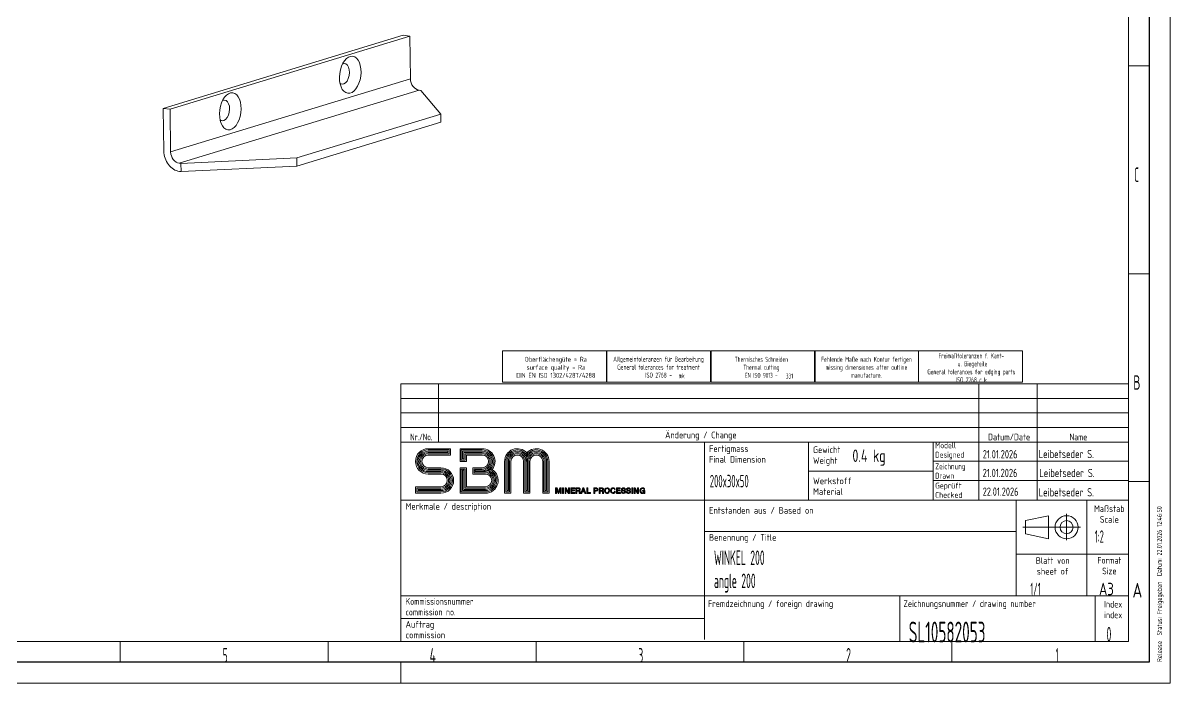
# Model space of a CAD drawing. Header units: millimetres. Extents: x 0 to 420, y 0 to 297.
# Drawn here: x 144.1 to 420, y 0 to 158.8 of the extents above; entities that cross this region are included whole.
import ezdxf
from ezdxf.lldxf.tags import DXFTag

# ---------------------------------------------------------------- set-up
doc = ezdxf.new("R2010")
doc.units = ezdxf.units.MM
doc.layers.add('1', color=7, linetype='Continuous', true_color=0xffffff)
doc.styles.add('iso-1', font='isocp.shx')
tags = doc.linetypes.add('DASHDOT', pattern=[70, 31, -13, 13, -13]).pattern_tags.tags
tags[10:11] = [DXFTag(74, 4), DXFTag(75, 0), DXFTag(340, '0'), DXFTag(46, 0.0), DXFTag(50, 0.0), DXFTag(44, 0.0), DXFTag(45, 0.0)]
tags[8:9] = [DXFTag(74, 4), DXFTag(75, 0), DXFTag(340, '0'), DXFTag(46, 0.0), DXFTag(50, 0.0), DXFTag(44, 0.0), DXFTag(45, 0.0)]
tags[6:7] = [DXFTag(74, 4), DXFTag(75, 0), DXFTag(340, '0'), DXFTag(46, 0.0), DXFTag(50, 0.0), DXFTag(44, 0.0), DXFTag(45, 0.0)]
tags[4:5] = [DXFTag(74, 4), DXFTag(75, 0), DXFTag(340, '0'), DXFTag(46, 0.0), DXFTag(50, 0.0), DXFTag(44, 0.0), DXFTag(45, 0.0)]

# ---------------------------------------------------------------- blocks, each defined once
blk = doc.blocks.new('ISO9013 - Thermisches Schneiden', base_point=(309.63, 72.41))
at = {"layer": '1', "color": 4, "linetype": 'Continuous', "lineweight": 18}
for p, q in [((309.63, 79.91), (334.63, 79.91)), ((309.63, 79.91), (309.63, 72.41)), ((334.63, 79.91), (334.63, 72.41)), ((309.63, 72.41), (334.63, 72.41))]:
    blk.add_line(p, q, dxfattribs=at)
at = {"layer": '1', "color": 1, "linetype": 'Continuous', "lineweight": 13, "insert": (321.69, 73.45), "char_height": 1.2, "attachment_point": 8, "line_spacing_factor": 0.963855, "style": 'iso-1'}
blk.add_mtext('\\W0.6723;Thermisches Schneiden\\PThermal cutting\\PEN ISO 9013 -', dxfattribs=at)
at = {"layer": '1', "color": 3, "linetype": 'Continuous', "lineweight": 13, "insert": (327.6, 73.28), "char_height": 1.2, "attachment_point": 7, "line_spacing_factor": 0.963855, "style": 'iso-1'}
blk.add_mtext('\\W0.6756;331', dxfattribs=at)
blk = doc.blocks.new('ISO9013 - Thermisches Schneiden [SBM]', base_point=(309.63, 72.41))
at = {"layer": '1', "color": 18, "linetype": 'Continuous', "lineweight": 13}
blk.add_blockref('ISO9013 - Thermisches Schneiden', (309.63, 72.41), dxfattribs=at)
blk = doc.blocks.new('DIN_EN_ISO1302_A2 - Oberflächengüte', base_point=(259.46, 72.41))
at = {"layer": '1', "color": 4, "linetype": 'Continuous', "lineweight": 18}
for p, q in [((259.46, 79.91), (259.46, 72.41)), ((284.46, 79.91), (259.46, 79.91)), ((284.46, 72.41), (284.46, 79.91)), ((259.46, 72.41), (284.46, 72.41))]:
    blk.add_line(p, q, dxfattribs=at)
at = {"layer": '1', "color": 1, "linetype": 'Continuous', "lineweight": 13, "insert": (272.26, 73.45), "char_height": 1.2, "attachment_point": 8, "line_spacing_factor": 0.963855, "style": 'iso-1'}
blk.add_mtext('\\W0.8226;Oberflächengüte = Ra\\Psurface quality = Ra\\PDIN EN ISO 1302/4287/4288', dxfattribs=at)
blk = doc.blocks.new('ISO2768 - Allg_ Toleranzen f_ Bearbeitung', base_point=(284.5, 72.41))
at = {"layer": '1', "color": 4, "linetype": 'Continuous', "lineweight": 18}
for p, q in [((284.5, 79.91), (284.5, 72.41)), ((284.5, 79.91), (309.5, 79.91)), ((309.5, 79.91), (309.5, 72.41)), ((284.5, 72.41), (309.5, 72.41))]:
    blk.add_line(p, q, dxfattribs=at)
at = {"layer": '1', "color": 1, "linetype": 'Continuous', "lineweight": 13, "insert": (296.96, 73.5), "char_height": 1.2, "attachment_point": 8, "line_spacing_factor": 0.963855, "style": 'iso-1'}
blk.add_mtext('\\W0.7111;Allgemeintoleranzen für Bearbeitung\\PGeneral tolerances for treatment\\PISO 2768 -', dxfattribs=at)
at = {"layer": '1', "color": 3, "linetype": 'Continuous', "lineweight": 13, "insert": (301.8, 73.36), "char_height": 1.2, "attachment_point": 7, "line_spacing_factor": 0.963855, "style": 'iso-1'}
blk.add_mtext('\\W0.6417;mk', dxfattribs=at)
blk = doc.blocks.new('Nach Kontur fertigen', base_point=(334.47, 72.41))
at = {"layer": '1', "color": 4, "linetype": 'Continuous', "lineweight": 18}
for p, q in [((334.47, 79.91), (359.47, 79.91)), ((334.47, 72.41), (334.47, 79.91)), ((359.47, 79.91), (359.47, 72.41)), ((359.47, 72.41), (334.47, 72.41))]:
    blk.add_line(p, q, dxfattribs=at)
at = {"layer": '1', "color": 1, "linetype": 'Continuous', "lineweight": 13, "insert": (346.97, 73.45), "char_height": 1.2, "attachment_point": 8, "line_spacing_factor": 0.963855, "style": 'iso-1'}
blk.add_mtext('\\W0.7060;Fehlende Maße nach Kontur fertigen\\Pmissing dimensiones after outline\\Pmanufacture.', dxfattribs=at)
blk = doc.blocks.new('ISO2768_kb - Freimaßtoleranzen f_ Kant- u_ Biegeteile', base_point=(359.5, 72.41))
at = {"layer": '1', "color": 4, "linetype": 'Continuous', "lineweight": 18}
for p, q in [((359.5, 79.91), (359.5, 72.41)), ((359.5, 79.91), (384.5, 79.91)), ((384.5, 79.91), (384.5, 72.41)), ((359.5, 72.41), (384.5, 72.41))]:
    blk.add_line(p, q, dxfattribs=at)
at = {"layer": '1', "color": 1, "linetype": 'Continuous', "lineweight": 13, "insert": (372.19, 72.37), "char_height": 1.2, "attachment_point": 8, "line_spacing_factor": 0.963855, "style": 'iso-1'}
blk.add_mtext('\\W0.6948;Freimaßtoleranzen f. Kant-\\P u. Biegeteile\\PGeneral tolerances for edging parts\\PISO 2768 c k', dxfattribs=at)

msp = doc.modelspace()

# ---------------------------------------------------------------- linework, layer by layer
at = {"layer": '1', "color": 4, "linetype": 'Continuous', "lineweight": 18}
for p, q in [((420, 297), (420, 0)), ((235, 72), (235, 10)), ((235, 72), (410, 72)), ((410, 72), (410, 10)), ((235, 58), (410, 58)), ((235, 58), (308, 58)), ((235, 58), (235, 44)), ((308, 58), (308, 10.5)), ((308, 44), (308, 58)), ((363, 58), (363, 44)), ((235, 44), (410, 44)), ((308, 44), (235, 44)), ((383, 44), (383, 21)), ((385.22, 39.08), (390.76, 40.27)), ((385.22, 35.92), (385.22, 39.08)), ((390.76, 34.73), (390.76, 40.27)), ((308, 36.5), (383, 36.5)), ((385.22, 35.92), (390.76, 34.73)), ((235, 21), (410, 21)), ((355, 21), (355, 10)), ((235, 10), (410, 10)), ((235, 5), (235, 0)), ((420, 0), (0, 0))]:
    msp.add_line(p, q, dxfattribs=at)
at = {"layer": '1', "color": 4, "linetype": 'Continuous', "lineweight": 25}
for p, q in [((415, 292), (415, 5)), ((415, 5), (20, 5))]:
    msp.add_line(p, q, dxfattribs=at)
at = {"layer": '1', "color": 1, "linetype": 'Continuous', "lineweight": 13}
for p, q in [((410, 10), (410, 287)), ((415, 148.5), (410, 148.5)), ((415, 98.5), (410, 98.5)), ((244, 58), (244, 72)), ((374, 72), (374, 44)), ((388, 72), (388, 44)), ((235, 68.5), (410, 68.5)), ((235, 65), (410, 65)), ((235, 61.5), (410, 61.5)), ((333, 58), (333, 44)), ((363, 53.37), (410, 53.37)), ((363, 51), (333, 51)), ((363, 48.74), (410, 48.74)), ((415, 48.5), (410, 48.5)), ((400, 44), (400, 21)), ((383, 31), (410, 31)), ((402, 21), (402, 10)), ((235, 15.5), (308, 15.5)), ((25, 10), (410, 10)), ((167.5, 10), (167.5, 5)), ((217.5, 10), (217.5, 5)), ((267.5, 10), (267.5, 5)), ((317.5, 10), (317.5, 5)), ((367.5, 10), (367.5, 5))]:
    msp.add_line(p, q, dxfattribs=at)
at = {"layer": '1', "color": 7, "linetype": 'Continuous', "lineweight": 18}
for p, q in [((235.52, 155.88), (177.84, 138.28)), ((235.52, 155.88), (177.84, 138.28)), ((237.15, 155.66), (179.48, 138.07)), ((237.15, 155.66), (179.48, 138.07)), ((235.52, 155.88), (237.15, 155.66)), ((235.52, 155.88), (237.15, 155.66)), ((237.29, 145.38), (237.15, 155.66)), ((237.29, 145.38), (237.15, 155.66)), ((239.77, 142.61), (239.36, 142.67)), ((239.77, 142.61), (239.36, 142.67)), ((244.57, 136.92), (239.77, 142.61)), ((244.57, 136.92), (239.77, 142.61)), ((177.84, 138.28), (179.48, 138.07)), ((177.98, 128.01), (177.84, 138.28)), ((177.84, 138.28), (179.48, 138.07)), ((177.98, 128.01), (177.84, 138.28)), ((179.61, 127.79), (179.48, 138.07)), ((179.61, 127.79), (179.48, 138.07)), ((209.97, 126.36), (244.57, 136.92)), ((209.97, 126.36), (244.57, 136.92)), ((244.6, 134.96), (244.57, 136.92)), ((244.6, 134.96), (244.57, 136.92)), ((209.99, 124.41), (244.6, 134.96)), ((209.99, 124.41), (244.6, 134.96)), ((181.69, 125.07), (182.09, 125.02)), ((181.69, 125.07), (182.09, 125.02)), ((182.09, 125.02), (209.97, 126.36)), ((182.09, 125.02), (209.97, 126.36)), ((182.12, 123.06), (182.09, 125.02)), ((182.12, 123.06), (182.09, 125.02)), ((209.99, 124.41), (182.12, 123.06)), ((209.99, 124.41), (182.12, 123.06)), ((209.97, 126.36), (209.99, 124.41)), ((209.97, 126.36), (209.99, 124.41)), ((181.71, 123.12), (182.12, 123.06)), ((181.71, 123.12), (182.12, 123.06))]:
    msp.add_line(p, q, dxfattribs=at)
at = {"layer": '1', "color": 7, "linetype": 'Continuous', "lineweight": 13}
for p, q in [((237.29, 145.38), (179.61, 127.79)), ((237.29, 145.38), (179.61, 127.79)), ((239.36, 142.67), (181.69, 125.07)), ((239.36, 142.67), (181.69, 125.07))]:
    msp.add_line(p, q, dxfattribs=at)
at = {"layer": '1', "color": 1, "linetype": 'Continuous', "lineweight": 18}
for p, q in [((246.92, 56.4), (241.56, 56.4)), ((246.61, 56.09), (241.56, 56.09)), ((246.31, 55.78), (241.56, 55.78)), ((241.56, 55.48), (246.31, 55.48)), ((246.31, 55.48), (246.31, 55.78)), ((246.61, 55.17), (246.61, 56.09)), ((246.92, 54.87), (246.92, 56.4)), ((249.21, 56.4), (249.21, 53.34)), ((254.57, 56.4), (249.21, 56.4)), ((254.57, 56.09), (249.52, 56.09)), ((249.52, 56.09), (249.52, 53.64)), ((254.57, 55.78), (249.83, 55.78)), ((249.83, 55.78), (249.83, 53.95)), ((250.13, 55.48), (254.57, 55.48)), ((250.13, 53.95), (250.13, 55.48)), ((265.28, 55.36), (265.28, 53.34)), ((241.56, 55.17), (246.61, 55.17)), ((241.56, 54.87), (246.92, 54.87)), ((249.21, 53.34), (250.74, 53.34)), ((249.52, 53.64), (250.44, 53.64)), ((249.83, 53.95), (250.13, 53.95)), ((250.44, 55.17), (254.57, 55.17)), ((250.44, 53.64), (250.44, 55.17)), ((250.74, 54.87), (254.57, 54.87)), ((250.74, 53.34), (250.74, 54.87)), ((259.92, 53.34), (259.92, 45.69)), ((260.23, 53.34), (260.23, 45.99)), ((260.54, 53.34), (260.54, 46.3)), ((260.84, 46.3), (260.84, 53.34)), ((261.15, 45.99), (261.15, 53.34)), ((261.45, 45.69), (261.45, 53.34)), ((264.51, 53.34), (264.51, 45.69)), ((264.82, 53.34), (264.82, 45.99)), ((265.13, 53.34), (265.13, 46.3)), ((265.43, 46.3), (265.43, 53.34)), ((265.74, 45.99), (265.74, 53.34)), ((266.04, 45.69), (266.04, 53.34)), ((269.1, 53.34), (269.1, 45.69)), ((269.41, 53.34), (269.41, 45.99)), ((269.72, 53.34), (269.72, 46.3)), ((270.02, 46.3), (270.02, 53.34)), ((270.33, 45.99), (270.33, 53.34)), ((270.63, 45.69), (270.63, 53.34)), ((241.56, 51.81), (244.62, 51.81)), ((244.62, 51.5), (241.56, 51.5)), ((244.62, 51.19), (241.56, 51.19)), ((241.56, 50.89), (244.62, 50.89)), ((241.56, 50.58), (244.62, 50.58)), ((241.56, 50.28), (244.62, 50.28)), ((249.21, 51.81), (249.21, 45.69)), ((250.74, 51.81), (249.21, 51.81)), ((249.52, 51.5), (249.52, 45.99)), ((250.44, 51.5), (249.52, 51.5)), ((249.83, 51.19), (249.83, 46.3)), ((250.13, 51.19), (249.83, 51.19)), ((250.13, 46.6), (250.13, 51.19)), ((250.44, 46.91), (250.44, 51.5)), ((250.74, 47.22), (250.74, 51.81)), ((252.27, 51.81), (252.27, 50.28)), ((254.57, 51.81), (252.27, 51.81)), ((252.27, 50.28), (255.33, 50.28)), ((252.58, 51.5), (252.58, 50.58)), ((254.57, 51.5), (252.58, 51.5)), ((252.58, 50.58), (255.33, 50.58)), ((252.89, 51.19), (252.89, 50.89)), ((254.57, 51.19), (252.89, 51.19)), ((252.89, 50.89), (255.33, 50.89)), ((256.91, 51.37), (254.95, 51.04)), ((238.5, 47.22), (238.5, 45.69)), ((244.62, 47.22), (238.5, 47.22)), ((238.81, 46.91), (238.81, 45.99)), ((244.62, 46.91), (238.81, 46.91)), ((255.33, 46.91), (250.44, 46.91)), ((255.33, 47.22), (250.74, 47.22)), ((238.5, 45.69), (244.62, 45.69)), ((238.81, 45.99), (244.62, 45.99)), ((239.12, 46.6), (239.12, 46.3)), ((244.62, 46.6), (239.12, 46.6)), ((239.12, 46.3), (244.62, 46.3)), ((249.21, 45.69), (255.33, 45.69)), ((249.52, 45.99), (255.33, 45.99)), ((249.83, 46.3), (255.33, 46.3)), ((255.33, 46.6), (250.13, 46.6)), ((259.92, 45.69), (261.45, 45.69)), ((260.23, 45.99), (261.15, 45.99)), ((260.54, 46.3), (260.84, 46.3)), ((264.51, 45.69), (266.04, 45.69)), ((264.82, 45.99), (265.74, 45.99)), ((265.13, 46.3), (265.43, 46.3)), ((269.1, 45.69), (270.63, 45.69)), ((269.41, 45.99), (270.33, 45.99)), ((269.72, 46.3), (270.02, 46.3))]:
    msp.add_line(p, q, dxfattribs=at)
at = {"layer": '1', "color": 6, "linetype": 'Continuous', "lineweight": 18}
for p, q in [((272.21, 46.97), (272.21, 45.63)), ((272.54, 46.97), (272.21, 46.97)), ((272.9, 45.92), (272.54, 46.97)), ((273.24, 46.97), (272.9, 45.92)), ((273.56, 46.97), (273.24, 46.97)), ((273.56, 45.63), (273.56, 46.97)), ((274.13, 46.97), (273.9, 46.97)), ((273.9, 46.97), (273.9, 45.63)), ((274.13, 45.63), (274.13, 46.97)), ((274.48, 46.97), (274.48, 45.63)), ((274.71, 46.97), (274.48, 46.97)), ((275.3, 45.97), (274.71, 46.97)), ((275.3, 46.97), (275.3, 45.97)), ((275.52, 46.97), (275.3, 46.97)), ((275.52, 45.63), (275.52, 46.97)), ((275.86, 46.97), (275.86, 45.63)), ((276.79, 46.97), (275.86, 46.97)), ((276.79, 46.77), (276.79, 46.97)), ((277.07, 46.97), (277.07, 45.63)), ((277.69, 46.97), (277.07, 46.97)), ((277.74, 46.97), (277.69, 46.97)), ((278.77, 46.97), (278.27, 45.63)), ((279.01, 46.97), (278.77, 46.97)), ((279.51, 45.63), (279.01, 46.97)), ((279.7, 46.97), (279.7, 45.63)), ((279.93, 46.97), (279.7, 46.97)), ((279.93, 45.83), (279.93, 46.97)), ((281.39, 46.97), (281.39, 45.63)), ((281.96, 46.97), (281.39, 46.97)), ((282.03, 46.97), (281.96, 46.97)), ((282.67, 46.97), (282.67, 45.63)), ((283.28, 46.97), (282.67, 46.97)), ((283.34, 46.97), (283.28, 46.97)), ((286.84, 46.97), (286.84, 45.63)), ((287.77, 46.97), (286.84, 46.97)), ((287.77, 46.77), (287.77, 46.97)), ((290.55, 46.97), (290.55, 45.63)), ((290.77, 46.97), (290.55, 46.97)), ((290.77, 45.63), (290.77, 46.97)), ((291.12, 46.97), (291.12, 45.63)), ((291.35, 46.97), (291.12, 46.97)), ((291.94, 45.97), (291.35, 46.97)), ((291.94, 46.97), (291.94, 45.97)), ((292.16, 46.97), (291.94, 46.97)), ((292.16, 45.63), (292.16, 46.97)), ((272.21, 45.63), (272.44, 45.63)), ((272.33, 46.9), (272.46, 46.9)), ((272.33, 45.69), (272.33, 46.9)), ((272.44, 46.66), (272.8, 45.63)), ((272.44, 45.63), (272.44, 46.66)), ((272.46, 46.9), (272.87, 45.69)), ((272.8, 45.63), (272.99, 45.63)), ((272.87, 45.69), (272.92, 45.69)), ((272.92, 45.69), (273.33, 46.9)), ((272.99, 45.63), (273.35, 46.66)), ((273.33, 46.9), (273.45, 46.9)), ((273.35, 46.66), (273.35, 45.63)), ((273.35, 45.63), (273.56, 45.63)), ((273.45, 46.9), (273.45, 45.69)), ((273.9, 45.63), (274.13, 45.63)), ((274.02, 45.69), (274.02, 46.9)), ((274.48, 45.63), (274.69, 45.63)), ((274.58, 46.9), (274.63, 46.9)), ((274.58, 45.69), (274.58, 46.9)), ((274.63, 46.9), (275.36, 45.69)), ((274.69, 46.61), (275.28, 45.63)), ((274.69, 45.63), (274.69, 46.61)), ((275.28, 45.63), (275.52, 45.63)), ((275.36, 45.69), (275.41, 45.69)), ((275.41, 45.69), (275.41, 46.9)), ((275.86, 45.63), (276.8, 45.63)), ((275.98, 46.87), (275.98, 45.73)), ((276.73, 46.87), (275.98, 46.87)), ((275.98, 46.31), (276.67, 46.31)), ((275.98, 45.73), (276.73, 45.73)), ((276.09, 46.77), (276.79, 46.77)), ((276.09, 46.41), (276.09, 46.77)), ((276.74, 46.41), (276.09, 46.41)), ((276.09, 46.22), (276.74, 46.22)), ((276.09, 45.83), (276.09, 46.22)), ((276.8, 45.83), (276.09, 45.83)), ((276.74, 46.22), (276.74, 46.41)), ((276.8, 45.63), (276.8, 45.83)), ((277.07, 45.63), (277.3, 45.63)), ((277.18, 46.87), (277.18, 45.73)), ((277.18, 46.87), (277.69, 46.87)), ((277.78, 46.26), (277.18, 46.26)), ((277.3, 46.35), (277.3, 46.78)), ((277.3, 46.78), (277.66, 46.78)), ((277.68, 46.35), (277.3, 46.35)), ((277.3, 46.17), (277.63, 46.17)), ((277.3, 45.63), (277.3, 46.17)), ((277.7, 46.35), (277.68, 46.35)), ((277.92, 46.26), (277.91, 46.26)), ((277.92, 45.64), (277.92, 45.63)), ((277.92, 45.63), (278.17, 45.63)), ((278.27, 45.63), (278.5, 45.63)), ((278.42, 45.73), (278.83, 46.87)), ((278.5, 45.63), (278.63, 45.98)), ((278.55, 46.07), (279.23, 46.07)), ((278.63, 45.98), (279.14, 45.98)), ((278.68, 46.16), (278.88, 46.73)), ((279.09, 46.16), (278.68, 46.16)), ((278.83, 46.87), (278.94, 46.87)), ((278.88, 46.73), (279.09, 46.16)), ((278.94, 46.87), (279.36, 45.73)), ((279.14, 45.98), (279.27, 45.63)), ((279.27, 45.63), (279.51, 45.63)), ((279.7, 45.63), (280.59, 45.63)), ((279.81, 46.87), (279.81, 45.73)), ((279.81, 45.73), (280.47, 45.73)), ((280.59, 45.83), (279.93, 45.83)), ((280.59, 45.63), (280.59, 45.83)), ((281.39, 45.63), (281.62, 45.63)), ((281.5, 46.87), (282.01, 46.87)), ((281.5, 46.87), (281.5, 45.73)), ((282.01, 46.26), (281.5, 46.26)), ((281.62, 46.78), (281.95, 46.78)), ((281.62, 46.33), (281.62, 46.78)), ((281.95, 46.33), (281.62, 46.33)), ((281.62, 46.14), (281.96, 46.14)), ((281.62, 45.63), (281.62, 46.14)), ((281.97, 46.33), (281.95, 46.33)), ((282.67, 45.63), (282.89, 45.63)), ((282.78, 46.87), (283.28, 46.87)), ((282.78, 46.87), (282.78, 45.73)), ((283.38, 46.26), (282.78, 46.26)), ((282.89, 46.35), (282.89, 46.78)), ((282.89, 46.78), (283.26, 46.78)), ((283.27, 46.35), (282.89, 46.35)), ((282.89, 46.17), (283.23, 46.17)), ((282.89, 45.63), (282.89, 46.17)), ((283.3, 46.35), (283.27, 46.35)), ((283.52, 46.26), (283.51, 46.26)), ((283.51, 45.64), (283.52, 45.63)), ((283.52, 45.63), (283.76, 45.63)), ((286.33, 46.57), (286.34, 46.54)), ((286.34, 46.54), (286.56, 46.54)), ((286.56, 46.14), (286.35, 46.14)), ((286.56, 46.08), (286.56, 46.14)), ((286.84, 45.63), (287.78, 45.63)), ((286.95, 46.87), (286.95, 45.73)), ((287.71, 46.87), (286.95, 46.87)), ((286.95, 46.31), (287.65, 46.31)), ((286.95, 45.73), (287.71, 45.73)), ((287.07, 46.77), (287.77, 46.77)), ((287.07, 46.41), (287.07, 46.77)), ((287.71, 46.41), (287.07, 46.41)), ((287.07, 46.22), (287.71, 46.22)), ((287.07, 45.83), (287.07, 46.22)), ((287.78, 45.83), (287.07, 45.83)), ((287.71, 46.22), (287.71, 46.41)), ((287.78, 45.63), (287.78, 45.83)), ((288.21, 46.07), (287.98, 46.07)), ((288.21, 46.04), (288.21, 46.07)), ((288.77, 46.6), (288.78, 46.57)), ((288.78, 46.57), (289, 46.57)), ((288.87, 46.68), (288.87, 46.68)), ((289.45, 46.07), (289.23, 46.07)), ((289.45, 46.04), (289.45, 46.07)), ((290.02, 46.6), (290.02, 46.57)), ((290.02, 46.57), (290.24, 46.57)), ((290.11, 46.68), (290.11, 46.68)), ((290.55, 45.63), (290.77, 45.63)), ((290.66, 45.69), (290.66, 46.9)), ((291.12, 45.63), (291.33, 45.63)), ((291.22, 46.9), (291.27, 46.9)), ((291.22, 45.69), (291.22, 46.9)), ((291.27, 46.9), (292, 45.69)), ((291.33, 45.63), (291.33, 46.61)), ((291.33, 46.61), (291.92, 45.63)), ((291.92, 45.63), (292.16, 45.63)), ((292, 45.69), (292.05, 45.69)), ((292.05, 45.69), (292.05, 46.9)), ((293.09, 46.33), (293.09, 46.15)), ((293.63, 46.33), (293.09, 46.33)), ((293.09, 46.15), (293.43, 46.15)), ((293.52, 46.22), (293.2, 46.22)), ((293.39, 46.57), (293.4, 46.54)), ((293.4, 46.54), (293.62, 46.54)), ((293.43, 45.76), (293.46, 45.78)), ((293.46, 45.78), (293.49, 45.63)), ((293.49, 45.63), (293.63, 45.63)), ((293.52, 46.02), (293.52, 46.22)), ((293.52, 46.02), (293.55, 45.7)), ((293.63, 45.63), (293.63, 46.33))]:
    msp.add_line(p, q, dxfattribs=at)
at = {"layer": '1', "color": 1, "linetype": 'DASHDOT', "lineweight": 13}
for p, q in [((395.11, 34.38), (395.11, 40.73)), ((384.57, 37.5), (398.43, 37.5))]:
    msp.add_line(p, q, dxfattribs=at)
at = {"layer": '1', "color": 4, "linetype": 'Continuous', "lineweight": 18}
for radius in [2.77, 1.58]:
    msp.add_circle((395.11, 37.5), radius, dxfattribs=at)
at = {"layer": '1', "color": 1, "linetype": 'Continuous', "lineweight": 18}
for centre, radius, start, end in [((241.56, 53.34), 3.06, 90, 270), ((241.56, 53.34), 2.75, 90, 270), ((241.56, 53.34), 2.45, 90, 270), ((241.56, 53.34), 2.14, 90, 270), ((254.57, 53.34), 3.06, 319.9677, 90), ((254.57, 53.34), 2.75, 311.8088, 90), ((254.57, 53.34), 2.45, 297.5778, 90), ((254.57, 53.34), 2.14, 270, 90), ((262.98, 53.34), 3.06, 41.4096, 180), ((262.98, 53.34), 2.75, 33.5573, 180), ((262.98, 53.34), 2.45, 20.3641, 180), ((262.98, 53.34), 2.14, 360, 180), ((267.57, 53.34), 3.06, 360, 138.5904), ((267.57, 53.34), 2.75, 360, 146.4427), ((267.57, 53.34), 2.45, 360, 159.6359), ((267.57, 53.34), 2.14, 360, 180), ((241.56, 53.34), 1.84, 90, 270), ((241.56, 53.34), 1.53, 90, 270), ((254.57, 53.34), 1.84, 270, 90), ((254.57, 53.34), 1.53, 270, 90), ((262.98, 53.34), 1.84, 360, 180), ((262.98, 53.34), 1.53, 360, 180), ((267.57, 53.34), 1.84, 360, 180), ((267.57, 53.34), 1.53, 360, 180), ((244.62, 48.75), 3.06, 270, 90), ((244.62, 48.75), 2.75, 270, 90), ((244.62, 48.75), 2.45, 270, 90), ((244.62, 48.75), 2.14, 270, 90), ((244.62, 48.75), 1.84, 270, 90), ((244.62, 48.75), 1.53, 270, 90), ((255.33, 48.75), 3.06, 270, 58.957), ((255.33, 48.75), 2.75, 270, 67.1158), ((255.33, 48.75), 2.45, 270, 81.3468), ((255.33, 48.75), 2.14, 270, 90), ((255.33, 48.75), 1.84, 270, 90), ((255.33, 48.75), 1.53, 270, 90)]:
    msp.add_arc(centre, radius, start, end, dxfattribs=at)
at = {"layer": '1', "color": 6, "linetype": 'Continuous', "lineweight": 18}
for centre, radius, start, end in [((277.7, 46.27), 0.703, 82.5347, 86.7103), ((277.71, 46.38), 0.589, 77.5536, 82.5346), ((277.73, 46.43), 0.531, 72.0229, 77.5537), ((277.77, 46.56), 0.399, 64.6564, 72.0228), ((277.79, 46.6), 0.356, 56.4087, 64.6564), ((282, 46.57), 0.399, 355.3611, 85.251), ((283.3, 46.27), 0.703, 82.5347, 86.7103), ((283.31, 46.38), 0.589, 77.5536, 82.5346), ((283.32, 46.43), 0.531, 72.0228, 77.5537), ((283.36, 46.56), 0.399, 64.6563, 72.0228), ((283.38, 46.6), 0.356, 56.4087, 64.6564), ((284.57, 46.41), 0.592, 90.0226, 150.5666), ((284.57, 46.45), 0.467, 89.7035, 125.2211), ((284.57, 46.37), 0.637, 14.2247, 90.2914), ((284.57, 46.39), 0.52, 14.231, 90.3245), ((286.01, 46.41), 0.588, 109.6552, 157.3651), ((286.03, 46.48), 0.429, 39.622, 123.6906), ((286.02, 46.39), 0.618, 62.6237, 109.6551), ((286.08, 46.51), 0.482, 4.2744, 62.6237), ((288.52, 46.5), 0.533, 74.0878, 140.5304), ((288.52, 46.5), 0.421, 74.0887, 140.5312), ((288.54, 46.57), 0.459, 359.6607, 74.0878), ((289.76, 46.5), 0.533, 74.0878, 140.5304), ((289.76, 46.5), 0.421, 74.0887, 140.5312), ((289.78, 46.57), 0.459, 359.6607, 74.0878), ((293.1, 46.38), 0.632, 85.9212, 155.4406), ((293.08, 46.42), 0.5, 76.2204, 127.4943), ((293.1, 46.49), 0.524, 6.0793, 85.9211), ((293.1, 46.5), 0.416, 21.3234, 76.2204), ((277.64, 45.7), 0.471, 85.2101, 90.5249), ((277.67, 46.56), 0.223, 4.9005, 90.4567), ((277.65, 45.82), 0.352, 78.0994, 85.2101), ((277.69, 46.57), 0.302, 270, 90), ((277.69, 46.56), 0.204, 274.1582, 4.9004), ((277.67, 45.92), 0.255, 71.2107, 78.0994), ((277.68, 45.97), 0.203, 62.6007, 71.2108), ((277.74, 46), 0.271, 352.0688, 79.5068), ((277.7, 45.99), 0.17, 52.3105, 62.6006), ((277.7, 46), 0.16, 41.3626, 52.3103), ((277.69, 45.99), 0.176, 31.4066, 41.3626), ((277.66, 45.97), 0.218, 23.36, 31.4065), ((277.61, 45.95), 0.266, 16.7661, 23.3601), ((277.5, 45.92), 0.384, 12.2018, 16.766), ((277.4, 45.9), 0.483, 8.5735, 12.2017), ((277.22, 45.87), 0.666, 5.9448, 8.5735), ((277.09, 45.86), 0.803, 3.7631, 5.9448), ((276.7, 45.83), 1.19, 2.2919, 3.7631), ((276.83, 45.84), 1.06, 0.6338, 2.2919), ((273.07, 45.79), 4.82, 0.2701, 0.6337), ((283.3, 45.84), 5.41, 180.2701, 180.5936), ((278.56, 45.79), 0.675, 180.5936, 183.1866), ((278.44, 45.79), 0.549, 183.1865, 186.3788), ((278.22, 45.76), 0.332, 186.3788, 191.6496), ((278.19, 45.76), 0.301, 191.6496, 197.4718), ((277.82, 46.53), 0.283, 288.5643, 298.953), ((278.09, 45.72), 0.191, 197.4719, 206.6163), ((277.88, 46.07), 0.196, 64.419, 75.6506), ((277.81, 46.56), 0.314, 298.9529, 308.3029), ((277.87, 46.05), 0.219, 54.3456, 64.4191), ((277.81, 46.64), 0.311, 46.9821, 56.4087), ((277.87, 46.06), 0.213, 46.4532, 54.3455), ((277.81, 46.55), 0.301, 308.3029, 318.0437), ((278.69, 45.86), 0.69, 172.0688, 191.5702), ((277.83, 46.65), 0.289, 36.8309, 46.9821), ((277.84, 46.03), 0.25, 39.7233, 46.4532), ((277.81, 46.55), 0.308, 318.0437, 327.5706), ((277.86, 46.04), 0.227, 32.2959, 39.7234), ((277.83, 46.02), 0.269, 26.0298, 32.2959), ((277.82, 46.65), 0.292, 26.7823, 36.8309), ((277.8, 46.56), 0.313, 327.5705, 336.9566), ((277.82, 46.02), 0.277, 19.9457, 26.0298), ((277.79, 46.64), 0.326, 17.7788, 26.7823), ((277.76, 45.99), 0.344, 15.051, 19.9456), ((277.76, 46.58), 0.364, 336.9566, 345.0196), ((277.77, 46), 0.333, 9.996, 15.051), ((277.64, 45.98), 0.458, 6.3205, 9.996), ((277.74, 46.62), 0.387, 10.1778, 17.7788), ((277.71, 45.98), 0.387, 1.9688, 6.3205), ((277, 45.96), 1.1, 0.4395, 1.9687), ((280.82, 45.99), 2.72, 180.4395, 181.0586), ((279.32, 45.96), 1.22, 181.0585, 182.4419), ((279.52, 45.97), 1.42, 182.4419, 183.6307), ((279.28, 45.95), 1.17, 183.6307, 185.0653), ((277.73, 46.58), 0.396, 345.0196, 352.4285), ((279.18, 45.94), 1.08, 185.0652, 186.6298), ((279.06, 45.93), 0.96, 186.6298, 188.383), ((279.02, 45.93), 0.921, 188.383, 190.2103), ((277.68, 46.61), 0.448, 3.6236, 10.1779), ((277.57, 46.6), 0.556, 358.3458, 3.6236), ((277.63, 46.6), 0.496, 352.4286, 358.3457), ((278.69, 45.86), 0.578, 190.2103, 193.1248), ((278.69, 45.87), 0.579, 193.1248, 196.033), ((278.45, 45.8), 0.329, 196.0329, 201.1556), ((278.4, 45.78), 0.276, 201.1555, 207.2534), ((278.3, 45.73), 0.165, 207.2533, 217.4618), ((281.95, 46.55), 0.225, 2.4637, 90.4159), ((281.96, 46.57), 0.43, 269.7026, 355.3612), ((281.95, 46.55), 0.223, 273.9666, 2.4637), ((282.01, 46.57), 0.302, 270, 90), ((283.23, 45.75), 0.421, 76.0563, 90.5248), ((283.26, 46.56), 0.223, 4.9005, 90.4567), ((283.28, 46.57), 0.302, 270, 90), ((283.28, 46.56), 0.204, 274.1582, 4.9004), ((283.29, 46), 0.171, 41.3628, 76.0565), ((283.33, 46), 0.271, 352.0688, 79.5068), ((283.22, 45.94), 0.263, 348.4073, 41.3628), ((283.85, 45.81), 0.378, 168.4074, 206.6162), ((283.42, 46.53), 0.283, 288.5643, 298.953), ((283.47, 46.07), 0.196, 64.4191, 75.6506), ((283.4, 46.56), 0.314, 298.953, 308.3029), ((283.46, 46.05), 0.219, 54.3456, 64.4191), ((283.41, 46.64), 0.311, 46.9822, 56.4087), ((283.46, 46.06), 0.213, 46.4532, 54.3457), ((284.28, 45.86), 0.69, 172.0688, 191.5702), ((283.41, 46.55), 0.301, 308.3029, 318.0438), ((283.44, 46.03), 0.25, 39.7235, 46.4532), ((283.42, 46.65), 0.289, 36.8309, 46.9822), ((283.4, 46.55), 0.308, 318.0437, 327.5706), ((283.46, 46.04), 0.227, 32.2959, 39.7234), ((283.42, 46.65), 0.292, 26.7823, 36.8309), ((283.42, 46.02), 0.269, 26.0299, 32.2959), ((283.4, 46.56), 0.313, 327.5705, 336.9566), ((283.41, 46.02), 0.277, 19.9455, 26.0299), ((283.35, 45.99), 0.344, 15.051, 19.9456), ((283.39, 46.64), 0.326, 17.7788, 26.7823), ((283.36, 46), 0.333, 9.996, 15.051), ((283.35, 46.58), 0.364, 336.9566, 345.0196), ((283.24, 45.98), 0.458, 6.3205, 9.996), ((283.31, 45.98), 0.387, 1.9688, 6.3205), ((283.33, 46.62), 0.387, 10.1778, 17.7788), ((282.6, 45.96), 1.1, 0.4395, 1.9687), ((286.42, 45.99), 2.72, 180.4395, 181.0586), ((284.91, 45.96), 1.22, 181.0585, 182.4419), ((285.11, 45.97), 1.42, 182.4419, 183.6307), ((284.87, 45.95), 1.17, 183.6307, 185.0653), ((284.77, 45.94), 1.08, 185.0652, 186.6298), ((283.27, 46.61), 0.448, 3.6236, 10.1779), ((283.32, 46.58), 0.396, 345.0196, 352.4285), ((284.66, 45.93), 0.96, 186.6298, 188.383), ((284.62, 45.93), 0.921, 188.383, 190.2103), ((284.28, 45.86), 0.578, 190.2103, 193.1248), ((283.16, 46.6), 0.556, 358.3458, 3.6236), ((283.22, 46.6), 0.496, 352.4285, 358.3457), ((284.28, 45.87), 0.579, 193.1248, 196.033), ((284.04, 45.8), 0.329, 196.0329, 201.1556), ((283.99, 45.78), 0.276, 201.1555, 207.2534), ((283.9, 45.73), 0.165, 207.2533, 217.4616), ((284.78, 46.29), 0.838, 150.5666, 195.605), ((284.6, 46.24), 0.65, 195.605, 252.9016), ((284.81, 46.32), 0.743, 157.6114, 222.728), ((284.59, 46.42), 0.504, 125.2211, 157.6114), ((284.81, 46.32), 0.631, 157.6113, 222.7277), ((284.59, 46.42), 0.392, 125.2202, 157.6114), ((284.59, 46.12), 0.444, 222.728, 323.7928), ((284.59, 46.12), 0.332, 222.7277, 323.7929), ((284.57, 46.45), 0.355, 89.6065, 125.2202), ((284.58, 46.16), 0.572, 252.9015, 316.5572), ((284.57, 46.39), 0.408, 14.2313, 90.4103), ((284.31, 46.33), 0.679, 323.7928, 14.2313), ((284.31, 46.33), 0.791, 323.7928, 14.231), ((284.41, 46.32), 0.804, 316.5572, 14.2247), ((286.29, 46.3), 0.891, 157.3651, 189.9134), ((286.04, 46.26), 0.64, 189.9134, 266.1154), ((286.29, 46.3), 0.779, 157.3651, 189.9135), ((286.04, 46.26), 0.528, 189.9135, 266.1151), ((286.01, 46.41), 0.476, 117.5459, 157.3651), ((286.22, 46.27), 0.597, 132.3335, 212.7225), ((285.99, 46.12), 0.325, 212.7226, 287.839), ((286.03, 46.48), 0.317, 16.6501, 132.3335), ((286.03, 46.14), 0.528, 266.1154, 353.2321), ((286.03, 46.14), 0.416, 266.1151, 350.3371), ((285.97, 46.18), 0.383, 287.8391, 353.9642), ((286.08, 46.51), 0.37, 23.5901, 41.6694), ((288.43, 46.07), 0.445, 179.7744, 233.7625), ((288.4, 46.6), 0.376, 140.5304, 182.8947), ((288.35, 46.6), 0.32, 182.8947, 231.8301), ((288.46, 46.06), 0.368, 195.0544, 229.8955), ((288.4, 46.6), 0.264, 140.5312, 182.8935), ((288.35, 46.6), 0.208, 182.8935, 231.8301), ((288.56, 46.87), 0.673, 231.8301, 272.2121), ((288.53, 46.21), 0.621, 233.7625, 273.8759), ((288.46, 46.06), 0.256, 184.8878, 229.8957), ((288.56, 46.87), 0.561, 231.8301, 272.2121), ((288.51, 46.12), 0.444, 229.8955, 265.3328), ((288.4, 46.64), 0.146, 139.3336, 258.462), ((288.5, 46.54), 0.288, 75.3888, 139.3336), ((288.51, 46.12), 0.332, 229.8958, 265.3323), ((287.96, 44.52), 2.01, 64.3973, 78.462), ((288.52, 46.26), 0.589, 265.3328, 291.1955), ((288.52, 46.26), 0.477, 265.3324, 291.1952), ((288.54, 46.09), 0.496, 273.8759, 338.4921), ((288.51, 46.56), 0.269, 7.9316, 75.3888), ((288.6, 45.99), 0.326, 353.9423, 92.2121), ((288.6, 45.99), 0.214, 353.9394, 92.2123), ((288.54, 46.57), 0.347, 18.3302, 74.0887), ((288.63, 45.98), 0.179, 291.1953, 353.9395), ((288.63, 45.98), 0.291, 291.1955, 353.9423), ((288.69, 46.03), 0.337, 338.4922, 64.3973), ((288.51, 46.56), 0.381, 17.8717, 27.554), ((288.69, 46.03), 0.225, 16.9878, 35.4845), ((289.67, 46.07), 0.445, 179.7744, 233.7625), ((289.64, 46.6), 0.376, 140.5304, 182.8947), ((289.59, 46.6), 0.32, 182.8947, 231.8301), ((289.71, 46.06), 0.368, 195.0544, 229.8955), ((289.64, 46.6), 0.264, 140.5312, 182.8935), ((289.59, 46.6), 0.208, 182.8935, 231.8301), ((289.81, 46.87), 0.673, 231.8301, 272.2121), ((289.77, 46.21), 0.621, 233.7625, 273.8759), ((289.71, 46.06), 0.256, 184.8878, 229.8957), ((289.81, 46.87), 0.561, 231.8301, 272.2121), ((289.75, 46.12), 0.444, 229.8955, 265.3328), ((289.64, 46.64), 0.146, 139.3336, 258.462), ((289.75, 46.54), 0.288, 75.3888, 139.3336), ((289.75, 46.12), 0.332, 229.8958, 265.3323), ((289.21, 44.52), 2.01, 64.3973, 78.462), ((289.77, 46.26), 0.589, 265.3328, 291.1955), ((289.77, 46.26), 0.477, 265.3324, 291.1952), ((289.75, 46.56), 0.269, 7.9316, 75.3888), ((289.78, 46.09), 0.496, 273.8759, 338.4921), ((289.84, 45.99), 0.326, 353.9423, 92.2121), ((289.84, 45.99), 0.214, 353.9394, 92.2123), ((289.78, 46.57), 0.347, 18.3302, 74.0887), ((289.87, 45.98), 0.179, 291.1953, 353.9395), ((289.87, 45.98), 0.291, 291.1955, 353.9423), ((289.93, 46.03), 0.337, 338.4922, 64.3973), ((289.75, 46.56), 0.381, 17.8717, 27.554), ((289.93, 46.03), 0.225, 16.9878, 35.4845), ((293.26, 46.31), 0.808, 155.4406, 224.1625), ((293.39, 46.34), 0.83, 170.7968, 192.1128), ((293.1, 46.39), 0.543, 127.4943, 171.5677), ((293.26, 46.31), 0.696, 192.1128, 224.1624), ((293.56, 46.32), 0.892, 171.5672, 193.7068), ((293.1, 46.39), 0.431, 127.4967, 171.5672), ((293.05, 46.11), 0.52, 224.1626, 317.6673), ((293.08, 46.2), 0.392, 193.7069, 272.9233), ((293.05, 46.11), 0.408, 224.1624, 238.7266), ((293.08, 46.42), 0.388, 76.22, 127.4967), ((293.08, 46.2), 0.504, 241.8497, 272.9237), ((293.08, 46.17), 0.357, 272.9233, 357.5344), ((293.08, 46.17), 0.469, 272.9237, 342.0215), ((293.1, 46.5), 0.304, 13.2973, 76.22)]:
    msp.add_arc(centre, radius, start, end, dxfattribs=at)
at = {"layer": '1', "color": 7, "linetype": 'Continuous', "lineweight": 18}
for centre in [(222.8, 146.37), (222.8, 146.37), (193.96, 137.57), (193.96, 137.57)]:
    msp.add_ellipse(centre, major_axis=(-0.59, -4.46), ratio=0.566585, dxfattribs=at)
for centre, major_axis, ratio, start_param, end_param in [((221.17, 146.59), (-0.33, -2.48), 0.566585, 0, 3.532352), ((221.17, 146.59), (-0.33, -2.48), 0.566585, 0, 3.532352), ((221.17, 146.59), (-0.33, -2.48), 0.566585, 5.892474, 6.283185), ((221.17, 146.59), (-0.33, -2.48), 0.566585, 5.892474, 6.283185), ((239.33, 145.11), (-0.73, 2.39), 0.797727, 1.221405, 2.792202), ((239.33, 145.11), (-0.73, 2.39), 0.797727, 1.221405, 2.792202), ((192.33, 137.79), (-0.33, -2.48), 0.566585, 0, 3.532352), ((192.33, 137.79), (-0.33, -2.48), 0.566585, 0, 3.532352), ((192.33, 137.79), (-0.33, -2.48), 0.566585, 5.892474, 6.283185), ((192.33, 137.79), (-0.33, -2.48), 0.566585, 5.892474, 6.283185), ((181.65, 127.52), (-1.31, 4.3), 0.797727, 1.221405, 2.792202), ((181.65, 127.52), (-1.31, 4.3), 0.797727, 1.221405, 2.792202), ((181.65, 127.52), (-0.73, 2.39), 0.797727, 1.221405, 2.792202), ((181.65, 127.52), (-0.73, 2.39), 0.797727, 1.221405, 2.792202)]:
    msp.add_ellipse(centre, major_axis=major_axis, ratio=ratio, start_param=start_param, end_param=end_param, dxfattribs=at)

# ---------------------------------------------------------------- block references
at = {"layer": '1', "color": 3, "linetype": 'Continuous', "lineweight": 13}
for name, p in [('DIN_EN_ISO1302_A2 - Oberflächengüte', (259.46, 72.41)), ('ISO2768 - Allg_ Toleranzen f_ Bearbeitung', (284.5, 72.41)), ('Nach Kontur fertigen', (334.47, 72.41)), ('ISO2768_kb - Freimaßtoleranzen f_ Kant- u_ Biegeteile', (359.5, 72.41))]:
    msp.add_blockref(name, p, dxfattribs=at)
at = {"layer": '1', "color": 18, "linetype": 'Continuous', "lineweight": 13}
msp.add_blockref('ISO9013 - Thermisches Schneiden [SBM]', (309.63, 72.41), dxfattribs=at)

# ---------------------------------------------------------------- texts
at = {"layer": '1', "color": 1, "linetype": 'Continuous', "lineweight": 13, "char_height": 3.5, "attachment_point": 7, "line_spacing_factor": 0.963855, "style": 'iso-1'}
for s, insert in [('\\W0.5104;C', (411.37, 120.57)), ('\\W0.6380;B', (411.17, 70.57)), ('\\W0.8300;A', (410.97, 20.57)), ('\\W0.5404;5', (192.09, 4.93)), ('\\W0.6380;4', (241.89, 4.93)), ('\\W0.5404;3', (292.09, 4.93)), ('\\W0.5404;2', (342.09, 4.93)), ('\\W0.4176;1', (392.48, 4.93))]:
    msp.add_mtext(s, dxfattribs=dict(at, insert=insert))
at = {"layer": '1', "color": 3, "linetype": 'Continuous', "lineweight": 18, "attachment_point": 7, "line_spacing_factor": 0.963855, "style": 'iso-1'}
for s, insert, char_height in [('\\W0.5469; ', (237.52, 68.62), 2), ('\\W0.5469; ', (245.15, 68.62), 2), ('\\W0.5469; ', (374.75, 68.82), 2), ('\\W0.5469; ', (388.72, 68.82), 2), ('\\W0.5469; ', (237.52, 65.12), 2), ('\\W0.5469; ', (245.15, 65.12), 2), ('\\W0.5469; ', (374.75, 65.32), 2), ('\\W0.5469; ', (388.72, 65.32), 2), ('\\W0.5469; ', (237.54, 61.62), 2), ('\\W0.5469; ', (245.17, 61.62), 2), ('\\W0.5469; ', (374.77, 61.82), 2), ('\\W0.5469; ', (388.74, 61.82), 2), ('\\W0.7741;0.4 kg', (343.6, 52.3), 3), ('\\W0.6562;21.01.2026', (374.95, 54.06), 2), ('\\W0.8291;Leibetseder S.', (388.4, 54.12), 2), ('\\W0.5584;200x30x50', (309.29, 47.1), 3), ('\\W0.6562;21.01.2026', (374.93, 49.56), 2), ('\\W0.8291;Leibetseder S.', (388.55, 49.55), 2), ('\\W0.6841;22.01.2026', (374.93, 45.06), 2), ('\\W0.8291;Leibetseder S.', (388.4, 44.91), 2), ('\\W1.0000;', (345.47, 45.16), 3), ('\\W1.0000;', (237.03, 37.17), 3), ('\\W1.0000;', (309.14, 37.38), 2), ('\\W0.5376;1:2', (401.88, 33.75), 3), ('\\W1.0000;', (236.86, 31.67), 3), ('\\W0.5347;WINKEL 200', (310.29, 28.41), 3.5), ('\\W0.5469; ', (400.78, 31.32), 1.6), ('\\W1.0000;', (236.86, 26.67), 3), ('\\W0.5340;angle 200', (310.29, 21.78), 3.5), ('\\W0.4767;1/1', (386.38, 21.13), 3), ('\\W0.8250;A3', (402.91, 21.13), 3), ('\\W1.0000;', (236.78, 21.67), 3), ('\\W1.0000;', (256.69, 16.43), 2.5), ('\\W1.0000;', (256.69, 10.93), 2.5), ('\\W1.0000;', (310.14, 10.94), 3.5)]:
    msp.add_mtext(s, dxfattribs=dict(at, insert=insert, char_height=char_height))
at = {"layer": '1', "color": 1, "linetype": 'Continuous', "lineweight": 18, "line_spacing_factor": 0.963855, "style": 'iso-1'}
for s, insert, char_height, attachment_point in [('\\W0.7926;Änderung / Change', (307.15, 58.42), 1.6, 8), ('\\W0.6908;Nr./No.', (239.9, 58.42), 1.6, 8), ('\\W0.7858;Datum/Date', (381.28, 58.42), 1.6, 8), ('\\W0.7402;Name', (395.82, 58.42), 1.6, 7), ('\\W0.8066;Fertigmass\\PFinal Dimension', (309.12, 53.03), 1.6, 7), ('\\W0.7977;Gewicht\\PWeight', (334.12, 52.28), 1.6, 7), ('\\W0.8167;Modell\\PDesigned', (363.5, 53.83), 1.4, 7), ('\\W0.7727;Zeichnung\\PDrawn', (363.5, 49.2), 1.4, 7), ('\\W0.8966;Werkstoff\\PMaterial', (334.12, 45.28), 1.6, 7), ('\\W0.8514;Geprüft\\PChecked', (363.5, 44.57), 1.4, 7), ('\\W0.8007;Merkmale / description', (236.12, 41.25), 1.6, 7), ('\\W0.8189;Entstanden aus / Based on', (309.12, 40.75), 1.6, 7), ('\\W0.8715;Maßstab\\PScale\\Fisocp.shx;', (405.4, 38.59), 1.6, 8), ('\\W0.8002;Benennung / Title', (309.12, 33.75), 1.6, 7), ('\\W0.7767;Format\\PSize', (405.4, 26.18), 1.6, 8), ('\\W0.8719;Blatt von\\Psheet of', (391.78, 26.11), 1.6, 8), ('\\W0.7508;Kommissionsnummer\\Pcommission no.', (236.12, 16.28), 1.6, 7), ('\\W0.7882;Fremdzeichnung / foreign drawing', (308.86, 17.82), 1.6, 7), ('\\W0.7721;Zeichnungsnummer / drawing number', (355.86, 17.82), 1.6, 7), ('\\W0.7656;Index\\Pindex', (406.32, 15.61), 1.6, 8), ('\\W0.9206;Auftrag\\Pcommission', (236.12, 10.78), 1.6, 7)]:
    msp.add_mtext(s, dxfattribs=dict(at, insert=insert, char_height=char_height, attachment_point=attachment_point))
at = {"layer": '1', "color": 1, "linetype": 'Continuous', "lineweight": 13, "insert": (418.4, 5.09), "char_height": 1.2, "attachment_point": 7, "rotation": 90, "line_spacing_factor": 0.963855, "style": 'iso-1'}
msp.add_mtext('\\W0.7878;Release  Status: Freigegeben  Datum: 22.01.2026 12:46:50', dxfattribs=at)
at = {"layer": '1', "color": 3, "linetype": 'Continuous', "lineweight": 25, "attachment_point": 7, "line_spacing_factor": 0.963855, "style": 'iso-1'}
for s, insert, char_height in [('\\W0.5886;SL10582053', (357.14, 9.79), 5), ('\\W0.5404;0', (404.72, 10.01), 3.5)]:
    msp.add_mtext(s, dxfattribs=dict(at, insert=insert, char_height=char_height))

doc.saveas('drawing.dxf')
